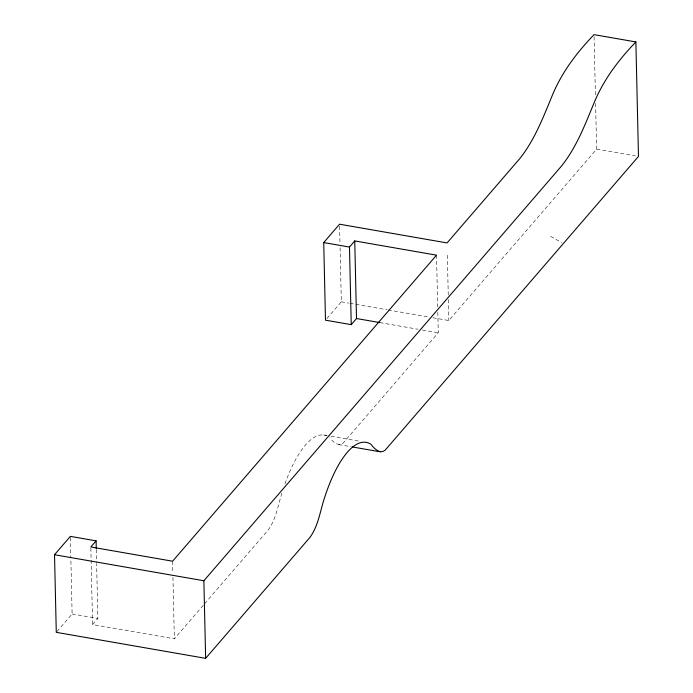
<?xml version="1.0" encoding="UTF-8"?>
<svg xmlns="http://www.w3.org/2000/svg" width="693" height="693" viewBox="0 0 693 693"><rect width="100%" height="100%" fill="white"/><g stroke="black" fill="none" stroke-linecap="round" stroke-linejoin="round"><path stroke-width="0.52" stroke-dasharray="3.46 2.6" d="M281.912 493.173C277.945 505.656 276.031 519.404 268.026 530.188L203.933 604.513M56.939 631.566L72.115 613.972L70.868 559.008M326.897 318.529L341.32 301.801L340.038 245.157M203.231 605.335L174.35 638.816L92.585 624.575L97.869 618.459L96.622 563.487M437.811 312.292L438.279 332.77L344.603 441.398C339.916 447.843 333.16 442.541 329.903 437.759M432.865 317.749L448.839 320.53L596.638 149.142L595.582 102.694M596.638 149.142L635.342 155.882M341.32 301.801L348.77 303.101M349.835 303.283L387.092 309.771M388.158 309.962L428.612 317.004M379.877 322.6L418.104 329.253M422.349 329.998L438.279 332.77M323.726 434.97L329.998 436.062M331.046 436.243L359.295 441.164M338.678 444.577L351.23 446.76M72.115 613.972L97.869 618.459M550.649 236.391L561.521 242.541M594.083 36.807L595.408 95.14M447.357 255.232L448.258 295.253M448.362 299.575L448.839 320.53M436.521 255.171L437.69 306.904M339.605 226.256L340.012 244.075M172.592 561.217L172.86 573.076M172.955 577.39L174.35 638.816M96.301 549.48L96.596 562.413M90.852 548.059L92.585 624.575M70.374 537.447L70.842 557.926M284.953 483.835A98.727 33.948 -80.1 0 1 326.498 435.654"/><path stroke-width="1.04" d="M96.102 540.861L90.826 546.976L172.592 561.217L436.521 255.171L354.755 240.93L356.514 318.529L351.238 324.653L325.485 320.166L323.726 242.567L339.561 224.203L447.072 242.931L519.724 158.68C534.528 140.116 543.121 117.628 552.087 95.911C561.512 72.704 576.758 52.59 594.04 34.65L635.879 41.935L638.478 156.427L386.443 448.692C381.375 455.57 374.471 449.064 370.98 444.317A98.727 33.948 -80.1 0 0 324.35 498.388C320.045 511.503 318.278 526.082 309.875 537.482L205.639 658.35L56.28 632.337L54.522 554.738L70.357 536.373L96.102 540.861L96.275 548.406M351.238 324.653L349.48 247.054L354.755 240.93M635.879 41.935C618.606 59.875 603.36 79.998 593.936 103.205C584.97 124.913 576.377 147.401 561.573 165.974L203.881 580.751L205.639 658.35M323.726 242.567L349.48 247.054M356.514 318.529L379.877 322.6M352.278 446.942L380.518 451.862M54.522 554.738L203.881 580.751"/></g></svg>
